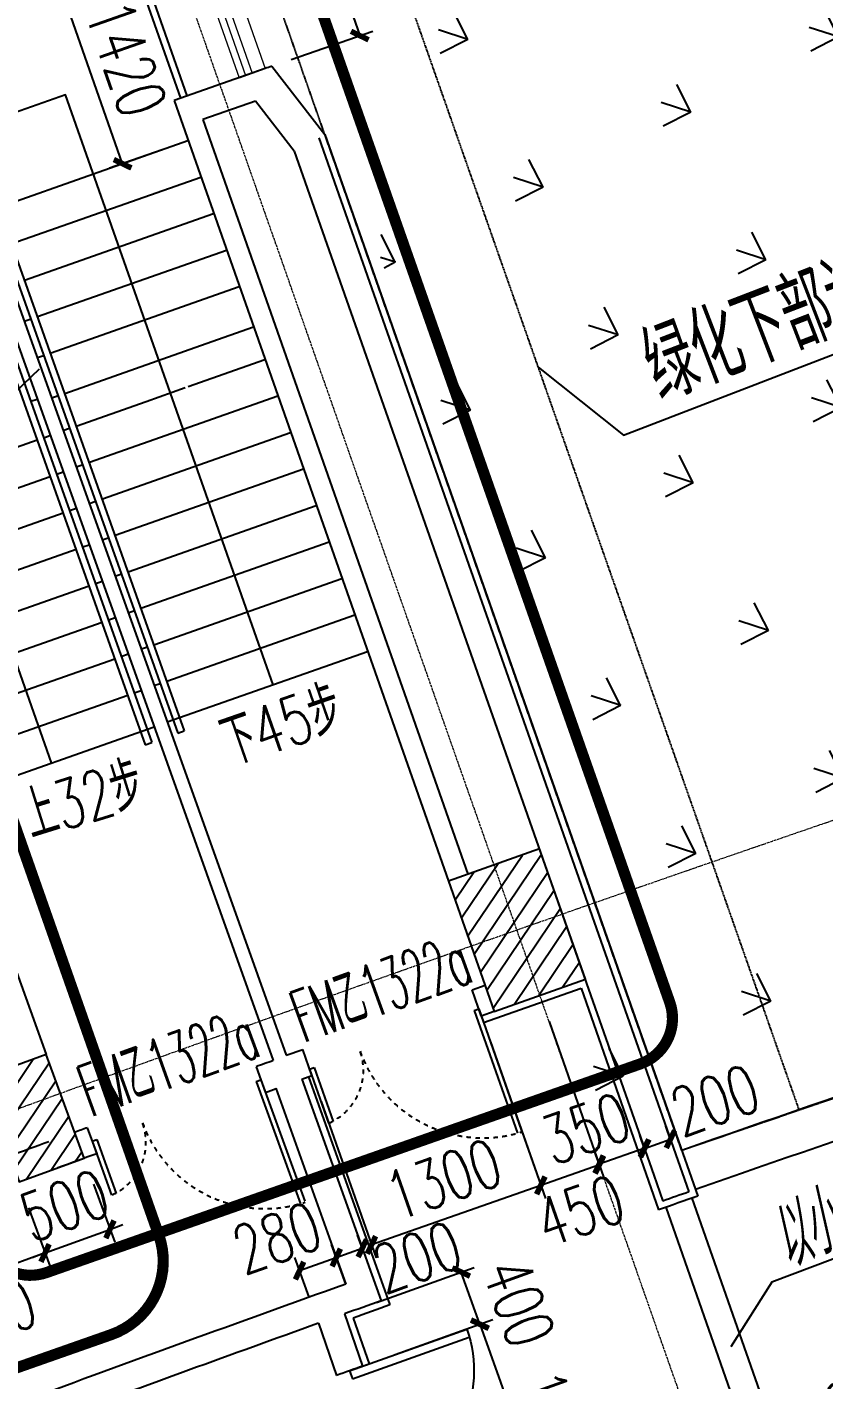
# Model space of a CAD drawing. Header units: millimetres. Extents: x -167 to 12027559, y -6694179 to 6449.
# Drawn here: x 11672898 to 11678668, y -6406279 to -6396486 of the extents above; entities that cross this region are included whole.
import ezdxf
from ezdxf.enums import TextEntityAlignment as Align

# ---------------------------------------------------------------- set-up
doc = ezdxf.new("R2010")
doc.units = ezdxf.units.MM
doc.header["$LTSCALE"] = 10
for name, pattern in [('A1-RG-AXIS$0$CENTER', [50.8, 31.75, -6.35, 6.35, -6.35]), ('A1-RI-F1$0$A1-RI-F1$0$Dash', [6, 3, -3]), ('A1-RI-F1$0$CENTER2', [1.125, 0.75, -0.125, 0.125, -0.125]), ('A1-RI-F1$0$Dash', [6, 3, -3]), ('A1-RI-F1$0$DASHED', [0.75, 0.5, -0.25]), ('A1-RI-F1$0$HIDDEN', [0.375, 0.25, -0.125])]:
    doc.linetypes.add(name, pattern=pattern)
for name, color, linetype in [('A1-RD-1F$0$A-DIMS-1：100', 1, 'Continuous'), ('A1-RD-1F$0$A-WALL', 7, 'Continuous'), ('A1-RD-1F$0$外保温', 41, 'Continuous'), ('A1-RG-AXIS$0$A-COLU-HATH', 8, 'Continuous'), ('A1-RG-AXIS$0$A-COLUMN', 7, 'Continuous'), ('A1-RI-F1$0$442 Site - clean$0$mry-green area hatch', 76, 'Continuous'), ('A1-RI-F1$0$442 Site - clean$0$mry-roads', 2, 'Continuous'), ('A1-RI-F1$0$A-DIMS-1：100', 1, 'Continuous'), ('A1-RI-F1$0$A-DOOR', 32, 'Continuous'), ('A1-RI-F1$0$A-FUZHUXIAN', 55, 'Continuous'), ('A1-RI-F1$0$A-STRS-TREA', 50, 'Continuous'), ('A1-RI-F1$0$A-SYMB', 4, 'Continuous'), ('A1-RI-F1$0$A-SYMB-150', 4, 'Continuous'), ('A1-RI-F1$0$A-SYMB-AREA', 4, 'Continuous'), ('A1-RI-F1$0$A-SYMB-NAME', 4, 'Continuous'), ('A1-RI-F1$0$A-TEXT', 4, 'Continuous'), ('A1-RI-F1$0$A-WALL', 7, 'Continuous'), ('A1-RI-F1$0$A1-RI-BF$0$A-STRS', 50, 'Continuous'), ('A1-RI-F1$0$A1-RI-BF$0$A-STRS-HRAL', 3, 'Continuous'), ('A1-RI-F1$0$A1-RI-BF$0$A-SYMB-STRS', 1, 'Continuous'), ('A1-RI-F1$0$A1-RI-F1$0$A-DOOR', 32, 'Continuous'), ('A1-RI-F1$0$A1-RI-F1$0$A-WALL', 7, 'Continuous'), ('A1-RI-F1$0$A1-RI-F1$0$an-door', 2, 'Continuous'), ('A1-RI-F1$0$G-ACCS', 7, 'Continuous'), ('A1-RI-F1$0$G-EVAC', 5, 'Continuous'), ('A1-RI-F1$0$N-SYMB-DOOR', 13, 'Continuous'), ('A1-RI-F1$0$N-SYMB-DOOR1', 13, 'Continuous'), ('A1-RI-F1$0$N-SYMB-DOOR2', 13, 'Continuous'), ('A1-RI-F1$0$外保温', 41, 'Continuous'), ('A1-RI-F1$0$道路中线_内部道路', 3, 'A1-RI-F1$0$CENTER2')]:
    doc.layers.add(name, color=color, linetype=linetype)
doc.layers.add('A1-RD-1F$0$A1-RI-F3$0$mry-interior handrail', color=4, linetype='Continuous', lineweight=9)
doc.layers.add('A1-RG-AXIS$0$A-GRID', color=1, linetype='A1-RG-AXIS$0$CENTER', lineweight=9)
doc.styles.add('A1-RD-1F$0$XD2008', font='xd-hzs.shx', dxfattribs={"width": 0.7, "bigfont": 'xd-hztxt.shx'})
doc.styles.add('A1-RI-F1$0$ECADI', font='gbeitc.shx', dxfattribs={"width": 0.7, "bigfont": 'gbcbig.shx'})
doc.styles.add('A1-RI-F1$0$ECADI-SYM', font='simplex.shx', dxfattribs={"width": 0.7, "bigfont": 'hztxt.shx'})
doc.styles.add('A1-RI-F1$0$XD2008', font='txt.shx', dxfattribs={"width": 0.7, "bigfont": 'xd-hztxt.shx'})
doc.dimstyles.new('A1-RD-1F$0$XD100$0', dxfattribs={"dimscale": 100, "dimtxt": 3.5, "dimasz": 2, "dimexe": 1, "dimexo": 2, "dimgap": 1, "dimtad": 1, "dimdec": 0, "dimdsep": 46, "dimtxsty": 'A1-RD-1F$0$XD2008', "dimblk": 'A1-RD-1F$0$_ArchTick', "dimblk1": 'A1-RD-1F$0$_ArchTick', "dimblk2": 'A1-RD-1F$0$_ArchTick', "dimsah": 1, "dimcen": 2.5, "dimclrd": 1, "dimclre": 1, "dimclrt": 4, "dimaunit": 1, "dimadec": 0, "dimazin": 0, "dimtfac": 1, "dimtdec": 0, "dimtix": 1, "dimtmove": 2, "dimatfit": 3, "dimfxl": 0, "dimtolj": 1, "dimtzin": 0, "dimarcsym": 0})
doc.dimstyles.new('A1-RI-F1$0$XD100$0', dxfattribs={"dimscale": 100, "dimtxt": 3.5, "dimasz": 2, "dimexe": 1, "dimexo": 2, "dimgap": 1, "dimtad": 1, "dimdec": 0, "dimdsep": 46, "dimtxsty": 'A1-RI-F1$0$XD2008', "dimblk1": 'A1-RI-F1$0$_ArchTick', "dimblk2": 'A1-RI-F1$0$_ArchTick', "dimsah": 1, "dimcen": 2.5, "dimclrd": 1, "dimclre": 1, "dimclrt": 4, "dimaunit": 1, "dimadec": 0, "dimazin": 0, "dimtfac": 1, "dimtdec": 0, "dimtix": 1, "dimtmove": 2, "dimatfit": 3, "dimfxl": 0, "dimtolj": 1, "dimtzin": 0, "dimarcsym": 0})

# ---------------------------------------------------------------- blocks, each defined once
blk = doc.blocks.new('A1-RI-F1$0$1500')
at = {"layer": 'A1-RI-F1$0$A-DOOR'}
for p, q in [((0, 100), (0, 850)), ((51.4, 100), (51.4, 848.2)), ((1448.6, 100), (1448.6, 848.2)), ((1500, 100), (1500, 850)), ((0, 100), (51.4, 100)), ((1500, 100), (1448.6, 100))]:
    blk.add_line(p, q, dxfattribs=at)
for centre, start, end in [((0, 100), 0, 90), ((1500, 100), 90, 180)]:
    blk.add_arc(centre, 750, start, end, dxfattribs=at)
blk = doc.blocks.new('A1-RI-F1$0$A1RUODIANJIAN')
at = {"layer": 'A1-RI-F1$0$A-SYMB-NAME', "linetype": 'ByBlock', "style": 'A1-RI-F1$0$XD2008', "width": 0.7}
blk.add_attdef('A1RUODIANJIAN', (11587156, -6438427.3), '', height=350, dxfattribs=at)
blk = doc.blocks.new('A1-RG-AXIS$0$colu')
at = {"layer": 'A1-RG-AXIS$0$A-COLU-HATH', "linetype": 'ByBlock'}
h = blk.add_hatch(dxfattribs=at)
h.set_pattern_fill('ANSI31', color=256, scale=888, angle=11, style=0)
h.set_pattern_definition([(56, (-5304, 12651), (-92.02317055, 62.0704123), [])])
h.paths.add_polyline_path([(11591264.2, -6433838.8), (11591158.5, -6433556.8), (11590222.1, -6433907.7), (11590399.9, -6434382.1)])
h.paths.add_polyline_path([(11582705.6, -6437301.3), (11582516, -6436795.2), (11581579.6, -6437146.1), (11581701, -6437474.4)])
h.paths.add_polyline_path([(11590471.6, -6449023.6), (11591079.8, -6449817.4), (11591635.4, -6449391.7), (11591027.3, -6448597.9)])
h.paths.add_polyline_path([(11597647.1, -6443800.1), (11598173.7, -6444529.9), (11598741.4, -6444120.4), (11598214.8, -6443390.5)])
h.paths.add_polyline_path([(11585545.5, -6442593.7), (11586153.7, -6443387.5), (11586709.3, -6442961.8), (11586101.2, -6442168)])
h.paths.add_polyline_path([(11592849.2, -6437150.3), (11593375.8, -6437880.2), (11593943.4, -6437470.6), (11593416.8, -6436740.7)])
h.paths.add_polyline_path([(11606394.6, -6455923.8), (11606921.2, -6456653.6), (11607488.9, -6456244), (11606962.3, -6455514.2)])
h.paths.add_polyline_path([(11601625.9, -6449314.5), (11602152.5, -6450044.4), (11602720.2, -6449634.8), (11602193.6, -6448905)])
edge = h.paths.add_edge_path()
edge.add_arc((11595249.5, -6454684.4), 425, 0, 360)
edge = h.paths.add_edge_path()
edge.add_arc((11600175.9, -6461114.9), 425, 0, 360)
h.paths.add_polyline_path([(11613306.9, -6451073.5), (11613812.4, -6451818.2), (11614391.5, -6451425.1), (11613886.1, -6450680.4)])
h.paths.add_polyline_path([(11620355.7, -6446423.7), (11620839.5, -6447182.6), (11621429.7, -6446806.3), (11620945.9, -6446047.4)])
h.paths.add_polyline_path([(11615974.2, -6439551.7), (11616458.1, -6440310.5), (11617048.3, -6439934.2), (11616564.5, -6439175.3)])
h.paths.add_polyline_path([(11608730, -6444330.1), (11609235.4, -6445074.8), (11609814.6, -6444681.6), (11609309.2, -6443937)])
h.paths.add_polyline_path([(11600306.1, -6431918.8), (11600811.6, -6432663.5), (11601390.7, -6432270.4), (11600885.3, -6431525.7)])
h.paths.add_polyline_path([(11607910.2, -6426903.7), (11608394.1, -6427662.5), (11608984.3, -6427286.2), (11608500.5, -6426527.3)])
h.paths.add_polyline_path([(11630302.3, -6423284.6), (11630692.9, -6423982.7), (11631129.2, -6423738.6), (11630738.6, -6423040.4)])
h.paths.add_polyline_path([(11626248.1, -6416039.2), (11626638.7, -6416737.4), (11627075.1, -6416493.2), (11626684.4, -6415795.1)])
h.paths.add_polyline_path([(11627535, -6441978.3), (11627996.9, -6442750.7), (11628597.7, -6442391.5), (11628135.8, -6441619.1)])
h.paths.add_polyline_path([(11634839, -6437740.8), (11635278.5, -6438526.2), (11635889.4, -6438184.4), (11635449.9, -6437399)])
h.paths.add_polyline_path([(11615655.2, -6422108.9), (11616117.1, -6422881.3), (11616717.9, -6422522.1), (11616256, -6421749.7)])
h.paths.add_polyline_path([(11619863.2, -6429146.9), (11620325, -6429919.3), (11620925.8, -6429560.1), (11620464, -6428787.6)])
h.paths.add_polyline_path([(11630859.3, -6430628.5), (11631298.8, -6431413.9), (11631909.7, -6431072.1), (11631470.2, -6430286.7)])
h.paths.add_polyline_path([(11627538.8, -6424694.4), (11627978.3, -6425479.8), (11628589.1, -6425138), (11628149.7, -6424352.6)])
h.paths.add_polyline_path([(11623352.7, -6434983.2), (11623814.5, -6435755.7), (11624415.3, -6435396.5), (11623953.5, -6434624)])
h.paths.add_polyline_path([(11623534.7, -6417538.5), (11623974.1, -6418323.9), (11624585, -6417982.1), (11624145.5, -6417196.7)])
h.paths.add_polyline_path([(11635339.1, -6420464.1), (11635755.9, -6421261.8), (11636376.3, -6420937.7), (11635959.6, -6420140)])
h.paths.add_polyline_path([(11645506.5, -6407137.9), (11645842, -6407864.2), (11645388.1, -6408073.9), (11645052.6, -6407347.6)])
h.paths.add_polyline_path([(11648218.5, -6414201.1), (11648554, -6414927.4), (11649007.9, -6414717.7), (11648672.4, -6413991.5)])
h.paths.add_polyline_path([(11649797, -6429903.6), (11650190.6, -6430712.9), (11650820.1, -6430406.7), (11650426.4, -6429597.4)])
h.paths.add_polyline_path([(11632162.7, -6412872.3), (11631542.2, -6413196.4), (11632283.1, -6414614.6), (11632903.5, -6414290.4)])
h.paths.add_polyline_path([(11648552.6, -6404922.5), (11647914.6, -6405210.5), (11648572.8, -6406668.9), (11649210.9, -6406380.9)])
h.paths.add_polyline_path([(11638487.9, -6426491.2), (11638904.6, -6427288.9), (11639525, -6426964.7), (11639108.3, -6426167.1)])
h.paths.add_polyline_path([(11646232.1, -6422574.6), (11646625.7, -6423383.9), (11647255.2, -6423077.7), (11646861.6, -6422268.4)])
h.paths.add_polyline_path([(11643257.7, -6416459.6), (11643651.4, -6417268.9), (11644280.8, -6416962.8), (11643887.2, -6416153.4)])
edge = h.paths.add_edge_path()
edge.add_arc((11640554, -6410100.5), 425, 0, 360)
h.paths.add_polyline_path([(11642261.7, -6433714.8), (11642678.5, -6434512.5), (11643298.9, -6434188.4), (11642882.2, -6433390.7)])
h.paths.add_polyline_path([(11657438.5, -6426310.3), (11657808.8, -6427130.6), (11658446.8, -6426842.6), (11658076.5, -6426022.3)])
h.paths.add_polyline_path([(11654085.6, -6418882), (11654455.8, -6419702.3), (11655093.8, -6419414.3), (11654723.6, -6418594)])
h.paths.add_polyline_path([(11659423.4, -6409140.7), (11659769.9, -6409971.3), (11660416, -6409701.8), (11660069.4, -6408871.2)])
h.paths.add_polyline_path([(11651288, -6412684.1), (11651658.2, -6413504.4), (11652296.3, -6413216.4), (11651926, -6412396.1)])
h.paths.add_polyline_path([(11672567.5, -6404094.9), (11672841.4, -6404846.5), (11673311.2, -6404675.2), (11673037.2, -6403923.6)])
h.paths.add_polyline_path([(11669749.3, -6396288.4), (11670092.2, -6397229.1), (11670561.8, -6397057.7), (11670219.1, -6396117.2)])
h.paths.add_polyline_path([(11678236.4, -6409177.5), (11678567.9, -6410121), (11679228.3, -6409889), (11678896.8, -6408945.5)])
h.paths.add_polyline_path([(11675949.4, -6402667.6), (11676280.8, -6403611.1), (11676941.3, -6403379), (11676609.8, -6402435.6)])
h.paths.add_polyline_path([(11662041.8, -6415416.4), (11662388.4, -6416247), (11663034.4, -6415977.4), (11662687.8, -6415146.8)])
h.paths.add_polyline_path([(11670094.3, -6412180.7), (11670416.9, -6413020.9), (11671070.4, -6412770), (11670747.8, -6411929.8)])
h.paths.add_polyline_path([(11656265.8, -6401573.1), (11656650.9, -6402495.9), (11657296.9, -6402226.4), (11656911.8, -6401303.5)])
h.paths.add_polyline_path([(11664718.2, -6398177.2), (11665076.6, -6399110.8), (11665730.1, -6398859.9), (11665371.7, -6397926.3)])
h.paths.add_polyline_path([(11667657.1, -6405832.5), (11667979.7, -6406672.7), (11668633.2, -6406421.8), (11668310.6, -6405581.6)])
h.paths.add_polyline_path([(11673264.6, -6395025.5), (11673596.1, -6395968.9), (11674256.5, -6395736.9), (11673925, -6394793.5)])
edge = h.paths.add_edge_path()
edge.add_arc((11681417.1, -6417175.4), 425, 0, 360)
h.paths.add_polyline_path([(11673015.3, -6419789.2), (11673337.9, -6420629.5), (11673991.4, -6420378.6), (11673668.8, -6419538.4)])
h.paths.add_polyline_path([(11665180.1, -6422937.9), (11665526.7, -6423768.5), (11666172.7, -6423499), (11665826.1, -6422668.4)])
at = {"layer": 'A1-RG-AXIS$0$A-COLUMN'}
for points in [[(11675949.4, -6402667.6), (11676280.8, -6403611.1), (11676941.3, -6403379), (11676609.8, -6402435.6)], [(11672567.5, -6404094.9), (11672841.4, -6404846.5), (11673311.2, -6404675.2), (11673037.2, -6403923.6)]]:
    blk.add_lwpolyline(points, close=True, dxfattribs=at)
blk = doc.blocks.new('A1-RG-AXIS')
at = {"layer": 'A1-RG-AXIS$0$A-GRID', "linetype": 'A1-RG-AXIS$0$CENTER', "ltscale": 0.05}
blk.add_lwpolyline([(11684567.3, -6426142.2), (11670777.5, -6386890)], dxfattribs=at)
blk.add_lwpolyline([(11682866.1, -6392336.6, 0.10373), (11569674.9, -6456283.6, 0.10373)], format="xyb", dxfattribs=at)
blk.add_arc((11778731.9, -6694178.6), 308600, 107.574373, 131.323037, dxfattribs=at)
at = {"layer": 'A1-RG-AXIS$0$A-COLU-HATH', "linetype": 'ByBlock'}
blk.add_blockref('A1-RG-AXIS$0$colu', (0, 0), dxfattribs=at)
blk = doc.blocks.new('A1-RI-F1$0$_ArchTick')
at = {"color": 0, "linetype": 'ByBlock', "const_width": 0.4}
blk.add_lwpolyline([(-0.5, -0.5), (0.5, 0.5)], dxfattribs=at)
blk = doc.blocks.new('*D240')
at = {"layer": 'A1-RI-F1$0$A-DIMS-1：100', "color": 1, "linetype": 'ByBlock', "lineweight": -2}
for p, q in [((11677558.1, -6404540.4), (11677523.7, -6404442.4)), ((11677369.4, -6404606.7), (11677335, -6404508.7)), ((11677368.1, -6404603), (11677556.8, -6404536.7))]:
    blk.add_line(p, q, dxfattribs=at)
at = {"layer": 'Defpoints', "color": 0, "linetype": 'ByBlock'}
for p in [(11677556.8, -6404536.7), (11677624.4, -6404729.1), (11677435.7, -6404795.4)]:
    blk.add_point(p, dxfattribs=at)
at = {"layer": 'A1-RI-F1$0$A-DIMS-1：100', "color": 1, "linetype": 'ByBlock', "lineweight": -2, "xscale": 100, "yscale": 100, "zscale": 100}
for p, rotation in [((11677556.8, -6404536.7), 19.35695329238144), ((11677368.1, -6404603), 199.3569532923814)]:
    blk.add_blockref('A1-RI-F1$0$_ArchTick', p, dxfattribs=dict(at, rotation=rotation))
at = {"layer": 'A1-RI-F1$0$A-DIMS-1：100', "color": 4, "linetype": 'ByBlock', "insert": (11677878.8, -6404254.8), "char_height": 350, "attachment_point": 5, "rotation": 19.35695, "style": 'A1-RI-F1$0$XD2008'}
blk.add_mtext('\\A1;200', dxfattribs=at)
blk = doc.blocks.new('A1-RD-1F$0$_ArchTick')
at = {"color": 0, "linetype": 'ByBlock', "const_width": 0.4}
blk.add_lwpolyline([(-0.5, -0.5), (0.5, 0.5)], dxfattribs=at)
blk = doc.blocks.new('*D789')
at = {"layer": 'A1-RD-1F$0$A-DIMS-1：100', "color": 1, "linetype": 'ByBlock', "lineweight": -2}
for p, q in [((11674508.5, -6395851.2), (11675099.6, -6395645.6)), ((11675005.2, -6395678.4), (11675307.4, -6396547.4)), ((11674810.7, -6396720.1), (11675401.8, -6396514.6))]:
    blk.add_line(p, q, dxfattribs=at)
at = {"layer": 'Defpoints', "color": 0, "linetype": 'ByBlock'}
for p in [(11674319.6, -6395916.9), (11675307.4, -6396547.4), (11674621.8, -6396785.8)]:
    blk.add_point(p, dxfattribs=at)
at = {"layer": 'A1-RD-1F$0$A-DIMS-1：100', "color": 1, "linetype": 'ByBlock', "lineweight": -2, "xscale": 100, "yscale": 100, "zscale": 100}
for p, rotation in [((11675005.2, -6395678.4), 109.1763386529531), ((11675307.4, -6396547.4), 289.1763386529531)]:
    blk.add_blockref('A1-RD-1F$0$_ArchTick', p, dxfattribs=dict(at, rotation=rotation))
at = {"layer": 'A1-RD-1F$0$A-DIMS-1：100', "color": 4, "linetype": 'ByBlock', "insert": (11675416, -6396022.6), "char_height": 350, "attachment_point": 5, "rotation": 289.17634, "style": 'A1-RD-1F$0$XD2008'}
blk.add_mtext('\\A1;920', dxfattribs=at)
blk = doc.blocks.new('*D641')
at = {"layer": 'A1-RI-F1$0$A-DIMS-1：100', "color": 1, "linetype": 'ByBlock', "lineweight": -2}
for p, q in [((11677372.2, -6404605.7), (11677337.8, -6404507.7)), ((11677042, -6404721.8), (11677007.6, -6404623.7)), ((11677370.9, -6404602), (11677040.7, -6404718))]:
    blk.add_line(p, q, dxfattribs=at)
at = {"layer": 'Defpoints', "color": 0, "linetype": 'ByBlock'}
for p in [(11677040.7, -6404718), (11677438.5, -6404794.4), (11677108.3, -6404910.5)]:
    blk.add_point(p, dxfattribs=at)
at = {"layer": 'A1-RI-F1$0$A-DIMS-1：100', "color": 1, "linetype": 'ByBlock', "lineweight": -2, "xscale": 100, "yscale": 100, "zscale": 100}
for p, rotation in [((11677370.9, -6404602), 19.35703132815882), ((11677040.7, -6404718), 199.3570313281588)]:
    blk.add_blockref('A1-RI-F1$0$_ArchTick', p, dxfattribs=dict(at, rotation=rotation))
at = {"layer": 'A1-RI-F1$0$A-DIMS-1：100', "color": 4, "linetype": 'ByBlock', "insert": (11676943.9, -6404459.6), "char_height": 350, "attachment_point": 5, "rotation": 19.35703, "style": 'A1-RI-F1$0$XD2008'}
blk.add_mtext('\\A1;350', dxfattribs=at)
blk = doc.blocks.new('*D660')
at = {"layer": 'A1-RI-F1$0$A-DIMS-1：100', "color": 1, "linetype": 'ByBlock', "lineweight": -2}
for p, q in [((11673407.3, -6396034.9), (11673027.3, -6396167.7)), ((11673590.2, -6397475.3), (11673121.7, -6396134.7)), ((11673875.7, -6397375.5), (11673495.8, -6397508.3))]:
    blk.add_line(p, q, dxfattribs=at)
at = {"layer": 'Defpoints', "color": 0, "linetype": 'ByBlock'}
for p in [(11673596.1, -6395968.9), (11673121.7, -6396134.7), (11674064.5, -6397309.5)]:
    blk.add_point(p, dxfattribs=at)
at = {"layer": 'A1-RI-F1$0$A-DIMS-1：100', "color": 1, "linetype": 'ByBlock', "lineweight": -2, "xscale": 100, "yscale": 100, "zscale": 100}
for p, rotation in [((11673121.7, -6396134.7), 109.2622087756659), ((11673590.2, -6397475.3), 289.262208775666)]:
    blk.add_blockref('A1-RI-F1$0$_ArchTick', p, dxfattribs=dict(at, rotation=rotation))
at = {"layer": 'A1-RI-F1$0$A-DIMS-1：100', "color": 4, "linetype": 'ByBlock', "insert": (11673615.6, -6396714.3), "char_height": 350, "attachment_point": 5, "rotation": 289.26221, "style": 'A1-RI-F1$0$XD2008'}
blk.add_mtext('\\A1;1420', dxfattribs=at)
blk = doc.blocks.new('A1-RI-F1$0$A1-RI-F1$0$进户门')
at = {"layer": 'A1-RI-F1$0$A1-RI-F1$0$A-DOOR', "linetype": 'Continuous'}
for p, q in [((0, 0), (0, -382.9)), ((1200, 3.6), (1200, -859.8))]:
    blk.add_line(p, q, dxfattribs=at)
for points in [[(0, 0), (0, -382.9)], [(0, 0), (32.3, 0)], [(32.3, 0), (32.3, -382.9)], [(1167.7, 3.6), (1167.7, -865.3)], [(1167.7, 3.6), (1200, 3.6)], [(1200, 3.6), (1200, -859.8)]]:
    blk.add_lwpolyline(points, dxfattribs=at)
at = {"layer": 'A1-RI-F1$0$A1-RI-F1$0$A-DOOR', "linetype": 'A1-RI-F1$0$A1-RI-F1$0$Dash'}
for centre, radius, start, end in [((-24.7, -1.4), 382.6, 274.24917, 0.21013), ((1229.5, 4.2), 871.7, 180.27623, 268.06031)]:
    blk.add_arc(centre, radius, start, end, dxfattribs=at)
blk = doc.blocks.new('A1-RI-F1$0$st-04-1f')
at = {"layer": 'A1-RI-F1$0$A1-RI-BF$0$A-STRS', "linetype": 'Continuous', "ltscale": 0.5}
for points in [[(11691517.5, -6410757.1), (11690067.5, -6410757.2)], [(11691517.5, -6411037.1), (11690067.5, -6411037.2)], [(11691517.5, -6411317.1), (11690067.5, -6411317.2)], [(11690017.6, -6411597.2), (11689967.6, -6411597.2)], [(11691517.6, -6411597.1), (11690067.6, -6411597.2)], [(11690017.6, -6411877.2), (11689967.6, -6411877.2)], [(11691517.6, -6411877.1), (11690067.6, -6411877.2)], [(11689819.7, -6412157.2), (11689867.6, -6412157.2)], [(11690019.8, -6412187.2), (11689969.6, -6412187.2)], [(11691154.4, -6412187.2), (11690069.8, -6412187.2)], [(11691517.6, -6412187.1), (11691154.4, -6412187.2)], [(11688323.7, -6412437.2), (11689770.7, -6412437.2)], [(11689820.7, -6412437.2), (11689867.6, -6412437.2)], [(11690017.6, -6412437.2), (11689967.6, -6412437.2)], [(11690605.1, -6412437.2), (11690067.6, -6412437.2)], [(11690905.8, -6412437.2), (11690605.1, -6412437.2)], [(11691517.6, -6412437.1), (11690929.4, -6412437.2)], [(11688326, -6412717.2), (11689771.7, -6412717.2)], [(11689821.7, -6412717.2), (11689871.8, -6412717.2)], [(11690021.8, -6412717.2), (11689971.7, -6412717.2)], [(11691517.6, -6412717.1), (11690071.8, -6412717.2)], [(11688328.3, -6412997.2), (11689772.8, -6412997.2)], [(11689822.8, -6412997.2), (11689872.9, -6412997.2)], [(11690022.8, -6412997.2), (11689972.8, -6412997.2)], [(11691517.6, -6412997.1), (11690072.8, -6412997.2)], [(11688330.6, -6413277.2), (11689773.8, -6413277.2)], [(11689823.8, -6413277.2), (11689874.1, -6413277.2)], [(11690023.8, -6413277.2), (11689974.1, -6413277.2)], [(11691517.6, -6413277.1), (11690073.8, -6413277.2)], [(11688332.9, -6413557.2), (11689774.9, -6413557.2)], [(11689824.9, -6413557.2), (11689875.2, -6413557.2)], [(11690023.9, -6413557.2), (11689974.1, -6413557.2)], [(11691517.6, -6413557.1), (11690073.9, -6413557.2)], [(11688335.2, -6413837.2), (11689775.9, -6413837.2)], [(11689825.9, -6413837.2), (11689876.4, -6413837.2)], [(11690022.7, -6413837.2), (11689975.2, -6413837.2)], [(11691517.6, -6413837.1), (11690072.6, -6413837.2)], [(11688337.5, -6414117.2), (11689773.7, -6414117.2)], [(11689823.7, -6414117.2), (11689877.5, -6414117.2)], [(11690023.4, -6414117.2), (11689975.2, -6414117.2)], [(11691517.6, -6414117.1), (11690073.4, -6414117.2)], [(11688339.8, -6414397.2), (11689774.5, -6414397.2)], [(11689824.5, -6414397.2), (11689878.7, -6414397.2)], [(11689824.5, -6414397.2), (11689879, -6414397.2)], [(11690024.2, -6414397.2), (11689975.2, -6414397.2)], [(11691517.6, -6414397.1), (11690074.2, -6414397.2)], [(11688339.8, -6414677.2), (11689879.8, -6414677.2)], [(11691517.6, -6414677.1), (11689979.8, -6414677.2)]]:
    blk.add_lwpolyline(points, dxfattribs=at)
at = {"layer": 'A1-RI-F1$0$A1-RI-BF$0$A-STRS-HRAL', "ltscale": 50}
for p, q in [((11689763, -6410657.2), (11689775.5, -6414777.9)), ((11689813.2, -6410707.2), (11689825.5, -6414777.9)), ((11690013.2, -6410707.2), (11690025.3, -6414777.2)), ((11690063, -6410657.2), (11690075.3, -6414777.2))]:
    blk.add_line(p, q, dxfattribs=at)
for points in [[(11689775.2, -6414777.9), (11689825.5, -6414777.9)], [(11690024.9, -6414777.2), (11690075.3, -6414777.2)]]:
    blk.add_lwpolyline(points, dxfattribs=at)
at = {"layer": 'A1-RI-F1$0$A1-RI-BF$0$A-SYMB-STRS', "ltscale": 50}
for points in [[(11690792.6, -6414677.2), (11690792.5, -6410149.1), (11689092.2, -6410149.1), (11689092.2, -6411892)], [(11689952.8, -6411956.6), (11689195.7, -6412301.1), (11689228.5, -6412476.3), (11689003.3, -6412191), (11689013.7, -6412384), (11688259.3, -6412727.3)], [(11689092.2, -6414677.2), (11689092.2, -6412496.4)]]:
    blk.add_lwpolyline(points, dxfattribs=at)
at = {"layer": 'A1-RI-F1$0$A1-RI-F1$0$A-WALL', "linetype": 'ByBlock'}
for p, q in [((11689862.6, -6410757.2), (11689890.8, -6417242.3)), ((11689962.5, -6410757.2), (11689990.9, -6417237.1)), ((11689990.9, -6417237.1), (11690118.2, -6417237.1)), ((11690118.2, -6417437.1), (11690118.2, -6417237.1)), ((11691418.2, -6417437.1), (11691418.2, -6417237.1)), ((11691418.2, -6417237.1), (11691518.2, -6417237.1)), ((11689841.8, -6417437.8), (11689848.4, -6418942.6)), ((11690041.8, -6417437.1), (11690118.2, -6417437.1)), ((11690041.8, -6417437.1), (11690048.4, -6418941.7)), ((11691418.2, -6417437.1), (11691518.2, -6417437.1))]:
    blk.add_line(p, q, dxfattribs=at)
at = {"layer": 'A1-RI-F1$0$A1-RI-F1$0$an-door', "xscale": 1.083333333312353, "yscale": 1.083333333312353, "zscale": 1.083333333312353, "rotation": 0.001111249331648519}
blk.add_blockref('A1-RI-F1$0$A1-RI-F1$0$进户门', (11690118.2, -6417387.5), dxfattribs=at)
blk = doc.blocks.new('*D490')
at = {"layer": 'A1-RI-F1$0$A-DIMS-1：100', "color": 1, "linetype": 'ByBlock', "lineweight": -2}
for p, q in [((11676677.4, -6403683.7), (11677075.4, -6404816.3)), ((11676253, -6403832.9), (11676651.1, -6404965.5)), ((11677042.3, -6404722), (11676617.9, -6404871.1))]:
    blk.add_line(p, q, dxfattribs=at)
at = {"layer": 'Defpoints', "color": 0, "linetype": 'ByBlock'}
for p in [(11676611, -6403495.1), (11676186.7, -6403644.2), (11676617.9, -6404871.1)]:
    blk.add_point(p, dxfattribs=at)
at = {"layer": 'A1-RI-F1$0$A-DIMS-1：100', "color": 1, "linetype": 'ByBlock', "lineweight": -2, "xscale": 100, "yscale": 100, "zscale": 100}
for p, rotation in [((11677042.3, -6404722), 19.36470610007321), ((11676617.9, -6404871.1), 199.3647061000732)]:
    blk.add_blockref('A1-RI-F1$0$_ArchTick', p, dxfattribs=dict(at, rotation=rotation))
at = {"layer": 'A1-RI-F1$0$A-DIMS-1：100', "color": 4, "linetype": 'ByBlock', "insert": (11676902.4, -6405054.2), "char_height": 350, "attachment_point": 5, "rotation": 19.36471, "style": 'A1-RI-F1$0$XD2008'}
blk.add_mtext('\\A1;450', dxfattribs=at)
blk = doc.blocks.new('*D491')
at = {"layer": 'A1-RI-F1$0$A-DIMS-1：100', "color": 1, "linetype": 'ByBlock', "lineweight": -2}
for p, q in [((11676253.2, -6403833.1), (11676651.5, -6404965.3)), ((11675026.8, -6404264.5), (11675425.2, -6405396.7)), ((11676618.3, -6404871), (11675392, -6405302.4))]:
    blk.add_line(p, q, dxfattribs=at)
at = {"layer": 'Defpoints', "color": 0, "linetype": 'ByBlock'}
for p in [(11676186.8, -6403644.4), (11674960.5, -6404075.8), (11675392, -6405302.4)]:
    blk.add_point(p, dxfattribs=at)
at = {"layer": 'A1-RI-F1$0$A-DIMS-1：100', "color": 1, "linetype": 'ByBlock', "lineweight": -2, "xscale": 100, "yscale": 100, "zscale": 100}
for p, rotation in [((11676618.3, -6404871), 19.38124886941327), ((11675392, -6405302.4), 199.3812488694132)]:
    blk.add_blockref('A1-RI-F1$0$_ArchTick', p, dxfattribs=dict(at, rotation=rotation))
at = {"layer": 'A1-RI-F1$0$A-DIMS-1：100', "color": 4, "linetype": 'ByBlock', "insert": (11675913.9, -6404827.3), "char_height": 350, "attachment_point": 5, "rotation": 19.38125, "style": 'A1-RI-F1$0$XD2008'}
blk.add_mtext('\\A1;1300', dxfattribs=at)
blk = doc.blocks.new('*D519')
at = {"layer": 'A1-RI-F1$0$A-DIMS-1：100', "color": 1, "linetype": 'ByBlock', "lineweight": -2}
for p, q in [((11675563.8, -6406095.5), (11676271.3, -6405843.1)), ((11676177.1, -6405876.7), (11676781.7, -6407572.2)), ((11676168.3, -6407790.9), (11676875.9, -6407538.6))]:
    blk.add_line(p, q, dxfattribs=at)
at = {"layer": 'Defpoints', "color": 0, "linetype": 'ByBlock'}
for p in [(11675375.4, -6406162.6), (11676781.7, -6407572.2), (11675979.9, -6407858.1)]:
    blk.add_point(p, dxfattribs=at)
at = {"layer": 'A1-RI-F1$0$A-DIMS-1：100', "color": 1, "linetype": 'ByBlock', "lineweight": -2, "xscale": 100, "yscale": 100, "zscale": 100}
for p, rotation in [((11676177.1, -6405876.7), 109.625439831578), ((11676781.7, -6407572.2), 289.625439831578)]:
    blk.add_blockref('A1-RI-F1$0$_ArchTick', p, dxfattribs=dict(at, rotation=rotation))
at = {"layer": 'A1-RI-F1$0$A-DIMS-1：100', "color": 4, "linetype": 'ByBlock', "insert": (11676738.5, -6406632.1), "char_height": 350, "attachment_point": 5, "rotation": 289.62544, "style": 'A1-RI-F1$0$XD2008'}
blk.add_mtext('\\A1;1800', dxfattribs=at)
blk = doc.blocks.new('*D520')
at = {"layer": 'A1-RI-F1$0$A-DIMS-1：100', "color": 1, "linetype": 'ByBlock', "lineweight": -2}
for p, q in [((11675428.4, -6405718.3), (11676135.4, -6405464.5)), ((11676176.5, -6405875.1), (11676041.3, -6405498.3)), ((11675563.6, -6406095.1), (11676270.6, -6405841.4))]:
    blk.add_line(p, q, dxfattribs=at)
at = {"layer": 'Defpoints', "color": 0, "linetype": 'ByBlock'}
for p in [(11676041.3, -6405498.3), (11675240.2, -6405785.8), (11675375.4, -6406162.6)]:
    blk.add_point(p, dxfattribs=at)
at = {"layer": 'A1-RI-F1$0$A-DIMS-1：100', "color": 1, "linetype": 'ByBlock', "lineweight": -2, "xscale": 100, "yscale": 100, "zscale": 100}
for p, rotation in [((11676041.3, -6405498.3), 109.7408788994326), ((11676176.5, -6405875.1), 289.7408788994326)]:
    blk.add_blockref('A1-RI-F1$0$_ArchTick', p, dxfattribs=dict(at, rotation=rotation))
at = {"layer": 'A1-RI-F1$0$A-DIMS-1：100', "color": 4, "linetype": 'ByBlock', "insert": (11676459.5, -6405719.4), "char_height": 350, "attachment_point": 5, "rotation": 289.74088, "style": 'A1-RI-F1$0$XD2008'}
blk.add_mtext('\\A1;400', dxfattribs=at)
blk = doc.blocks.new('A1-RI-F1$0$5erhfh')
at = {"layer": 'A1-RI-F1$0$A-SYMB-AREA', "style": 'A1-RI-F1$0$ECADI', "width": 0.7}
blk.add_attdef('340M2', text='', height=2.5, dxfattribs=at).set_placement((0, 1.25), align=Align.MIDDLE_LEFT)
at = {"layer": 'A1-RI-F1$0$A-SYMB-NAME', "style": 'A1-RI-F1$0$ECADI', "width": 0.7}
blk.add_attdef('CHINESENAME', (-12.292, 3.087), '', height=4.5, dxfattribs=at)
blk = doc.blocks.new('A1-RI-F1$0$进户门')
at = {"layer": 'A1-RI-F1$0$A-DOOR', "linetype": 'Continuous'}
for p, q in [((0, 0), (0, -382.9)), ((1200, 3.6), (1200, -859.8))]:
    blk.add_line(p, q, dxfattribs=at)
for points in [[(0, 0), (0, -382.9)], [(0, 0), (32.3, 0)], [(32.3, 0), (32.3, -382.9)], [(1167.7, 3.6), (1167.7, -865.3)], [(1167.7, 3.6), (1200, 3.6)], [(1200, 3.6), (1200, -859.8)]]:
    blk.add_lwpolyline(points, dxfattribs=at)
at = {"layer": 'A1-RI-F1$0$A-DOOR', "linetype": 'A1-RI-F1$0$Dash'}
for centre, radius, start, end in [((-24.7, -1.4), 382.6, 274.24917, 0.21013), ((1229.5, 4.2), 871.7, 180.27623, 268.06031)]:
    blk.add_arc(centre, radius, start, end, dxfattribs=at)
blk = doc.blocks.new('A1-RI-F1$0$mc')
at = {"layer": 'A1-RI-F1$0$N-SYMB-DOOR', "style": 'A1-RI-F1$0$ECADI-SYM', "width": 0.7}
for tag, p in [('门窗主编号1', (55.7, -311.3)), ('门窗主编号2', (667.6, -311.3))]:
    blk.add_attdef(tag, p, '', height=180, dxfattribs=at)
at = {"layer": 'A1-RI-F1$0$N-SYMB-DOOR', "style": 'A1-RI-F1$0$ECADI-SYM', "width": 0.7, "flags": 1}
for tag, p in [('洞口尺寸(宽X高)', (55.6, -717.2)), ('备注', (57.1, -921.2))]:
    blk.add_attdef(tag, p, '', height=180, dxfattribs=at)
at = {"layer": 'A1-RI-F1$0$N-SYMB-DOOR1', "style": 'A1-RI-F1$0$ECADI-SYM', "width": 0.7}
blk.add_attdef('门窗辅编号1', (55.7, -516.1), '', height=180, dxfattribs=at)
at = {"layer": 'A1-RI-F1$0$N-SYMB-DOOR2', "style": 'A1-RI-F1$0$ECADI-SYM', "width": 0.7}
blk.add_attdef('门窗辅编号2', (311.5, -516.1), '', height=180, dxfattribs=at)
blk = doc.blocks.new('*D458')
at = {"layer": 'A1-RI-F1$0$A-DIMS-1：100', "color": 1, "linetype": 'ByBlock', "lineweight": -2}
for p, q in [((11675206, -6405586.2), (11675103.6, -6405299.2)), ((11674940.2, -6405681.1), (11674837.7, -6405394)), ((11674871.3, -6405488.2), (11675137.2, -6405393.3))]:
    blk.add_line(p, q, dxfattribs=at)
at = {"layer": 'Defpoints', "color": 0, "linetype": 'ByBlock'}
for p in [(11675137.2, -6405393.3), (11675273.2, -6405774.6), (11675007.4, -6405869.4)]:
    blk.add_point(p, dxfattribs=at)
at = {"layer": 'A1-RI-F1$0$A-DIMS-1：100', "color": 1, "linetype": 'ByBlock', "lineweight": -2, "xscale": 100, "yscale": 100, "zscale": 100}
for p, rotation in [((11675137.2, -6405393.3), 19.64138081861886), ((11674871.3, -6405488.2), 199.6413808186188)]:
    blk.add_blockref('A1-RI-F1$0$_ArchTick', p, dxfattribs=dict(at, rotation=rotation))
at = {"layer": 'A1-RI-F1$0$A-DIMS-1：100', "color": 4, "linetype": 'ByBlock', "insert": (11674707.6, -6405251.6), "char_height": 350, "attachment_point": 5, "rotation": 19.64138, "style": 'A1-RI-F1$0$XD2008'}
blk.add_mtext('\\A1;280', dxfattribs=at)
blk = doc.blocks.new('*D459')
at = {"layer": 'A1-RI-F1$0$A-DIMS-1：100', "color": 1, "linetype": 'ByBlock', "lineweight": -2}
for p, q in [((11675327, -6405330.1), (11675291.9, -6405231.9)), ((11675138.5, -6405397.3), (11675103.4, -6405299.2)), ((11675137, -6405393.4), (11675325.5, -6405326.1))]:
    blk.add_line(p, q, dxfattribs=at)
at = {"layer": 'Defpoints', "color": 0, "linetype": 'ByBlock'}
for p in [(11675325.5, -6405326.1), (11675394.2, -6405518.4), (11675205.7, -6405585.7)]:
    blk.add_point(p, dxfattribs=at)
at = {"layer": 'A1-RI-F1$0$A-DIMS-1：100', "color": 1, "linetype": 'ByBlock', "lineweight": -2, "xscale": 100, "yscale": 100, "zscale": 100}
for p, rotation in [((11675325.5, -6405326.1), 19.64138081902598), ((11675137, -6405393.4), 199.641380819026)]:
    blk.add_blockref('A1-RI-F1$0$_ArchTick', p, dxfattribs=dict(at, rotation=rotation))
at = {"layer": 'A1-RI-F1$0$A-DIMS-1：100', "color": 4, "linetype": 'ByBlock', "insert": (11675723.6, -6405390.3), "char_height": 350, "attachment_point": 5, "rotation": 19.64138, "style": 'A1-RI-F1$0$XD2008'}
blk.add_mtext('\\A1;200', dxfattribs=at)
blk = doc.blocks.new('A1-RI-F1$0$A$C6B365CFD')
at = {"layer": 'A1-RI-F1$0$442 Site - clean$0$mry-green area hatch'}
h = blk.add_hatch(dxfattribs=at)
h.set_pattern_fill('GRASS', color=256, scale=1200, angle=71.94682, style=0)
h.set_pattern_definition([(161.94682, (-11520186.1, 6499236.26), (-1069.71302, -543.795965), [225, -1472.05628]), (116.94682, (-11520186.1, 6499236.3), (-1069.71302, -543.79596), [225, -975]), (206.94682, (-11520186.1, 6499236.3), (543.79596, -1069.71302), [225, -975])])
edge = h.paths.add_edge_path()
edge.add_line((105589.7, 107327.9), (108874, 100033.2))
edge.add_arc((240588.4, -192829.3), 321118.5, 109.109655, 114.215737, ccw=False)
edge.add_line((135461.5, 110593.5), (132825.3, 118146.7))
edge.add_arc((240588.4, -192829.3), 329118.5, 109.112822, 114.216304)
h = blk.add_hatch(dxfattribs=at)
h.set_pattern_fill('GRASS', color=256, scale=1200, angle=71.94682, style=0)
h.set_pattern_definition([(161.94682, (-11538107.3, 6501587.2), (-1069.71302, -543.795965), [225, -1472.05628]), (116.94682, (-11538107.3, 6501587.2), (-1069.71302, -543.79596), [225, -975]), (206.94682, (-11538107.3, 6501587.2), (543.79596, -1069.71302), [225, -975])])
h.paths.add_polyline_path([(149834.9, 108751.4), (149523.8, 111167.3, 0.022042), (149372.9, 112035.6, 0.011189), (135789, 107629.6), (139119.6, 98149.2), (138409.9, 97899.9), (138798.7, 96793.3), (142504.8, 98095.3), (141938.1, 99774.3), (150613.8, 102702.7)])
at = {"layer": 'A1-RI-F1$0$442 Site - clean$0$mry-roads', "linetype": 'A1-RI-F1$0$HIDDEN'}
blk.add_lwpolyline([(150613.8, 102702.7), (146911.7, 99466.1), (142528.8, 98024.1), (139445.8, 96965.7), (139039.8, 98121.2), (139039.8, 98121.2), (135882.9, 107107)], dxfattribs=at)
at = {"layer": 'A1-RI-F1$0$442 Site - clean$0$mry-roads'}
blk.add_arc((240588.4, -192829.3), 321118.5, 109.109655, 114.215737, dxfattribs=at)
at = {"layer": 'A1-RI-F1$0$道路中线_内部道路', "ltscale": 10}
blk.add_arc((240588.4, -192829.3), 331118.5, 95.274126, 136.563345, dxfattribs=at)
blk = doc.blocks.new('*D85')
at = {"layer": 'A1-RI-F1$0$A-DIMS-1：100', "color": 1, "linetype": 'ByBlock', "lineweight": -2}
for p, q in [((11672909.9, -6405034.4), (11673063, -6405454.3)), ((11671876.5, -6405411.1), (11672029.5, -6405831)), ((11673028.8, -6405360.4), (11671995.3, -6405737.1))]:
    blk.add_line(p, q, dxfattribs=at)
at = {"layer": 'Defpoints', "color": 0, "linetype": 'ByBlock'}
for p in [(11672841.4, -6404846.5), (11671808, -6405223.2), (11671995.3, -6405737.1)]:
    blk.add_point(p, dxfattribs=at)
at = {"layer": 'A1-RI-F1$0$A-DIMS-1：100', "color": 1, "linetype": 'ByBlock', "lineweight": -2, "xscale": 100, "yscale": 100, "zscale": 100}
for p, rotation in [((11673028.8, -6405360.4), 20.02763796714769), ((11671995.3, -6405737.1), 200.0276379671476)]:
    blk.add_blockref('A1-RI-F1$0$_ArchTick', p, dxfattribs=dict(at, rotation=rotation))
at = {"layer": 'A1-RI-F1$0$A-DIMS-1：100', "color": 4, "linetype": 'ByBlock', "insert": (11672545.4, -6405848.5), "char_height": 350, "attachment_point": 5, "rotation": 20.02764, "style": 'A1-RI-F1$0$XD2008'}
blk.add_mtext('\\A1;1100', dxfattribs=at)
blk = doc.blocks.new('*D86')
at = {"layer": 'A1-RI-F1$0$A-DIMS-1：100', "color": 1, "linetype": 'ByBlock', "lineweight": -2}
for p, q in [((11673379.7, -6404863.2), (11673532.7, -6405283.3)), ((11672909.8, -6405034.3), (11673062.8, -6405454.4)), ((11673028.6, -6405360.4), (11673498.4, -6405189.3)), ((11673498.4, -6405189.3), (11673592.4, -6405155.1)), ((11673028.6, -6405360.4), (11672934.7, -6405394.6))]:
    blk.add_line(p, q, dxfattribs=at)
at = {"layer": 'Defpoints', "color": 0, "linetype": 'ByBlock'}
for p in [(11673311.2, -6404675.2), (11672841.4, -6404846.4), (11673498.4, -6405189.3)]:
    blk.add_point(p, dxfattribs=at)
at = {"layer": 'A1-RI-F1$0$A-DIMS-1：100', "color": 1, "linetype": 'ByBlock', "lineweight": -2, "xscale": 100, "yscale": 100, "zscale": 100}
for p, rotation in [((11673498.4, -6405189.3), 200.0125619478373), ((11673028.6, -6405360.4), 20.01256194783731)]:
    blk.add_blockref('A1-RI-F1$0$_ArchTick', p, dxfattribs=dict(at, rotation=rotation))
at = {"layer": 'A1-RI-F1$0$A-DIMS-1：100', "color": 4, "linetype": 'ByBlock', "insert": (11673169.4, -6405016.5), "char_height": 350, "attachment_point": 5, "rotation": 20.01256, "style": 'A1-RI-F1$0$XD2008'}
blk.add_mtext('\\A1;500', dxfattribs=at)
blk = doc.blocks.new('*D607')
at = {"layer": 'A1-RI-F1$0$A-DIMS-1：100', "color": 1, "linetype": 'ByBlock', "lineweight": -2}
for p, q in [((11679922.4, -6406949.9), (11679712.3, -6406344.2)), ((11679745, -6406438.7), (11678205.4, -6406973)), ((11678382.7, -6407484.2), (11678172.6, -6406878.5))]:
    blk.add_line(p, q, dxfattribs=at)
at = {"layer": 'Defpoints', "color": 0, "linetype": 'ByBlock'}
for p in [(11678205.4, -6406973), (11679988, -6407138.8), (11678448.3, -6407673.1)]:
    blk.add_point(p, dxfattribs=at)
at = {"layer": 'A1-RI-F1$0$A-DIMS-1：100', "color": 1, "linetype": 'ByBlock', "lineweight": -2, "xscale": 100, "yscale": 100, "zscale": 100}
for p, rotation in [((11679745, -6406438.7), 19.13815406963613), ((11678205.4, -6406973), 199.1381540696361)]:
    blk.add_blockref('A1-RI-F1$0$_ArchTick', p, dxfattribs=dict(at, rotation=rotation))
at = {"layer": 'A1-RI-F1$0$A-DIMS-1：100', "color": 4, "linetype": 'ByBlock', "insert": (11678885, -6406446.1), "char_height": 350, "attachment_point": 5, "rotation": 19.13815, "style": 'A1-RI-F1$0$XD2008'}
blk.add_mtext('\\A1;1630', dxfattribs=at)
blk = doc.blocks.new('A1-RD-1F')
at = {"layer": 'A1-RD-1F$0$A-WALL', "linetype": 'ByBlock'}
for p, q in [((11674621.8, -6396786), (11674433.1, -6396852.1)), ((11674832, -6397384.5), (11674551.8, -6397022.4)), ((11675010, -6397287.7), (11677690.9, -6404918.4)), ((11674832, -6397384.5), (11677435.9, -6404796))]:
    blk.add_line(p, q, dxfattribs=at)
for radius, start, end in [(317391, 109.257348, 110.478508), (317191, 109.293412, 110.478406)]:
    blk.add_arc((11778724.2, -6694172.8), radius, start, end, dxfattribs=at)
at = {"layer": 'A1-RD-1F$0$A1-RI-F3$0$mry-interior handrail', "ltscale": 0.25}
for p, q in [((11674316.9, -6395917.8), (11674621.8, -6396785.8)), ((11674128.2, -6395984.1), (11674433.1, -6396852.1)), ((11674175.3, -6395967.6), (11674480.3, -6396835.5)), ((11674222.5, -6395951), (11674527.4, -6396819)), ((11674621.8, -6396786), (11674621.9, -6396786.3))]:
    blk.add_line(p, q, dxfattribs=at)
at = {"layer": 'A1-RD-1F$0$外保温'}
for p, q in [((11674671.7, -6396768.9), (11675054.5, -6397263.5)), ((11675054.5, -6397263.5), (11677754.7, -6404949)), ((11677754.7, -6404949), (11677707.5, -6404965.6))]:
    blk.add_line(p, q, dxfattribs=at)
for centre, radius, start, end in [((11778724.2, -6694172.8), 317441, 109.248339, 110.478406), ((11778557.1, -6695205.7), 316001, 109.192934, 109.202496)]:
    blk.add_arc(centre, radius, start, end, dxfattribs=at)
at = {"layer": 'A1-RD-1F$0$A-DIMS-1：100', "color": 3, "linetype": 'ByBlock'}
dim = blk.add_aligned_dim(p1=(11674319.6, -6395916.9), p2=(11674621.8, -6396785.8), distance=725.9, dimstyle='A1-RD-1F$0$XD100$0', override={"dimasz": 1}, dxfattribs=at)
dim.commit()
dim.dimension.update_dxf_attribs({"geometry": '*D789', "text_midpoint": (11675416, -6396022.6)})
blk = doc.blocks.new('A1-RI-F1')
at = {"layer": 'A1-RI-F1$0$A-DIMS-1：100', "linetype": 'ByBlock'}
blk.add_line((11677435.9, -6404796), (11677501.8, -6404984.2), dxfattribs=at)
at = {"layer": 'A1-RI-F1$0$A-FUZHUXIAN', "ltscale": 200}
for p, q in [((11674011.4, -6397000.5), (11673706.4, -6396132.3)), ((11674058.6, -6396983.9), (11673753.6, -6396115.7)), ((11678368.3, -6407435.6), (11677525.9, -6405028.7)), ((11678557.1, -6407369.5), (11677714.7, -6404962.7))]:
    blk.add_line(p, q, dxfattribs=at)
at = {"layer": 'A1-RI-F1$0$A-STRS-TREA'}
for radius, start, end in [(306700, 107.781117, 109.252021), (306400, 107.848509, 109.251917)]:
    blk.add_arc((11778764.9, -6694167.1), radius, start, end, dxfattribs=at)
at = {"layer": 'A1-RI-F1$0$A-SYMB', "linetype": 'A1-RI-F1$0$DASHED', "ltscale": 2, "const_width": 81}
for points in [[(11674269.7, -6394204.1), (11677551.6, -6403545.8, -0.414214), (11677337.4, -6403992), (11673038.7, -6405502.2, -0.414214), (11672592.6, -6405288), (11669310.7, -6395946.3, -0.414214), (11669524.9, -6395500.1), (11673823.6, -6393989.9, -0.414214)], [(11670566.5, -6395879), (11673852.4, -6405232.2, -0.414214), (11673507, -6405951.7), (11665973.6, -6408598.2, -0.414214), (11665254.1, -6408252.8), (11661968.2, -6398899.6, -0.414214), (11662313.6, -6398180.1), (11669847, -6395533.6, -0.414214)]]:
    blk.add_lwpolyline(points, format="xyb", close=True, dxfattribs=at)
at = {"layer": 'A1-RI-F1$0$A-SYMB'}
blk.add_lwpolyline([(11679763, -6405017.3), (11678289.9, -6405571), (11677993.2, -6406040.8)], dxfattribs=at)
at = {"layer": 'A1-RI-F1$0$A-SYMB-150'}
blk.add_lwpolyline([(11676600, -6398947.2), (11677216.1, -6399440.7), (11681148.9, -6397926.7)], dxfattribs=at)
at = {"layer": 'A1-RI-F1$0$A-WALL', "linetype": 'ByBlock'}
for p, q in [((11674621.8, -6396786), (11673964.3, -6397017)), ((11673964.3, -6397017), (11675949.4, -6402667.6)), ((11674551.9, -6397022.6), (11674172.1, -6397156)), ((11670561.8, -6397057.7), (11673037.2, -6403923.6)), ((11674172.1, -6397156), (11676090.9, -6402617.9)), ((11674557.3, -6404012), (11674625.1, -6404200.2)), ((11673334.7, -6404453.9), (11673402.5, -6404642)), ((11675394.1, -6405518.2), (11675461.5, -6405706.5)), ((11675195.6, -6405801.8), (11675328.2, -6406179.2)), ((11675007.4, -6405869.4), (11675140, -6406246.9))]:
    blk.add_line(p, q, dxfattribs=at)
for radius, start, end in [(308300.2, 109.7245, 109.748979), (308100.2, 109.733832, 109.748929), (308300.2, 109.990576, 110.008756), (308300.2, 110.045925, 110.101679), (308100.2, 109.990683, 110.04652), (306400, 109.254737, 109.29218), (306600, 109.73431, 110.197998), (306400, 109.696903, 109.749727), (306400, 109.787128, 110.161143), (306000, 109.750246, 109.787695)]:
    blk.add_arc((11778731.9, -6694178.6), radius, start, end, dxfattribs=at)
at = {"layer": 'A1-RI-F1$0$G-EVAC', "color": 4, "linetype": 'A1-RI-F1$0$Dash', "ltscale": 0.1}
blk.add_line((11678488.7, -6404323.1), (11674925.6, -6394181.4), dxfattribs=at)
at = {"layer": 'A1-RI-F1$0$外保温'}
for p, q in [((11676203.2, -6403691.4), (11676909.7, -6403444.1)), ((11676909.7, -6403444.1), (11677471.1, -6405047.9)), ((11676186.7, -6403644.2), (11676203.2, -6403691.4)), ((11674935.5, -6404084.6), (11675525.2, -6405736.8)), ((11675259.2, -6405832.1), (11675375.4, -6406162.6)), ((11675328.2, -6406179.2), (11675375.4, -6406162.6))]:
    blk.add_line(p, q, dxfattribs=at)
for start, end in [(109.245388, 109.301531), (109.687604, 109.74044)]:
    blk.add_arc((11778731.9, -6694178.6), 306350, start, end, dxfattribs=at)
at = {"linetype": 'ByBlock'}
blk.add_blockref('A1-RD-1F', (0, 0), dxfattribs=at)
at = {"color": 3, "linetype": 'ByBlock'}
blk.add_blockref('A1-RG-AXIS', (0, 0), dxfattribs=at)
at = {"layer": 'A1-RI-F1$0$A-DOOR'}
for name, p, xscale, yscale, zscale, rotation in [('A1-RI-F1$0$进户门', (11673369.6, -6404550.7), 1.083338242020443, 1.083338242020443, 1.083338242020443, 19.82591257028827), ('A1-RI-F1$0$1500', (11675725.6, -6407948.8), -1.199999999856021, 1.199999999854601, 1.199999999853307, 289.6254399583646)]:
    blk.add_blockref(name, p, dxfattribs=dict(at, xscale=xscale, yscale=yscale, zscale=zscale, rotation=rotation))
at = {"layer": 'A1-RI-F1$0$A-SYMB-NAME', "linetype": 'ByBlock'}
for p, rotation, values in [((-1386139.9, -4135075.4), 19.21271135582348, {'A1RUODIANJIAN': '下45步'}), ((-1305869.6, -3706789.6), 17.32580748146329, {'A1RUODIANJIAN': '上32步'})]:
    blk.add_blockref('A1-RI-F1$0$A1RUODIANJIAN', p, dxfattribs=dict(at, rotation=rotation)).add_auto_attribs(values)
at = {"layer": 'A1-RI-F1$0$A-TEXT'}
ref = blk.add_blockref('A1-RI-F1$0$5erhfh', (11679662.3, -6405284.2), dxfattribs=dict(at, xscale=99.9999999997986, yscale=99.9999999997986, zscale=99.9999999997986, rotation=23.38863887088754))
ref.add_attrib('CHINESENAME', '以小斜面过渡', (11678411.6, -6405488.8), dxfattribs={"layer": 'A1-RI-F1$0$A-SYMB-NAME', "height": 450, "rotation": 23.38864, "style": 'A1-RI-F1$0$ECADI', "width": 0.7})
at = {"layer": 'A1-RI-F1$0$A-WALL', "linetype": 'ByBlock', "rotation": 19.39043913061047}
blk.add_blockref('A1-RI-F1$0$st-04-1f', (-1482684.8, -4231811), dxfattribs=at)
at = {"layer": 'A1-RI-F1$0$G-ACCS', "linetype": 'ByBlock'}
blk.add_blockref('A1-RI-F1$0$A$C6B365CFD', (11538192.7, -6501584.3), dxfattribs=at)
at = {"layer": 'A1-RI-F1$0$N-SYMB-DOOR'}
ref = blk.add_blockref('A1-RI-F1$0$mc', (11674664.4, -6403430.5), dxfattribs=dict(at, xscale=1.499999999391586, yscale=1.499999999391587, rotation=19.86190748707463))
ref.add_attrib('门窗主编号1', 'FM乙1322a', (11674901.6, -6403841.2), dxfattribs={"height": 375, "rotation": 19.86191, "style": 'A1-RI-F1$0$ECADI-SYM', "width": 0.5})
ref = blk.add_blockref('A1-RI-F1$0$mc', (11673124, -6403967.5), dxfattribs=dict(at, xscale=1.499999999391586, yscale=1.499999999391587, rotation=19.86190748707463))
ref.add_attrib('门窗主编号1', 'FM乙1322a', (11673361.2, -6404378.3), dxfattribs={"height": 375, "rotation": 19.86191, "style": 'A1-RI-F1$0$ECADI-SYM', "width": 0.5})
at = {"layer": 'A1-RI-F1$0$A-TEXT', "style": 'A1-RI-F1$0$XD2008', "width": 0.7}
blk.add_text('绿化下部设900宽散水 ', height=525, rotation=21.05489, dxfattribs=at).set_placement((11677491.4, -6399220.2))
at = {"layer": 'A1-RI-F1$0$A-DIMS-1：100', "linetype": 'ByBlock'}
for p1, p2, distance, picture, middle in [((11674064.5, -6397309.5), (11673596.1, -6395968.9), 502.5, '*D660', (11673615.6, -6396714.3)), ((11676186.8, -6403644.4), (11674960.5, -6404075.8), 1300.3, '*D491', (11675913.9, -6404827.3)), ((11672841.4, -6404846.4), (11673311.2, -6404675.2), -547.1, '*D86', (11673169.4, -6405016.5)), ((11675375.4, -6406162.6), (11675979.9, -6407858.1), 851.2, '*D519', (11676738.5, -6406632.1)), ((11679988, -6407138.8), (11678448.3, -6407673.1), -741.1, '*D607', (11678885, -6406446.1))]:
    dim = blk.add_aligned_dim(p1=p1, p2=p2, distance=distance, dimstyle='A1-RI-F1$0$XD100$0', override={"dimasz": 1, "dimadec": 2, "dimazin": 2}, dxfattribs=at)
    dim.commit()
    dim.dimension.update_dxf_attribs({"geometry": picture, "text_midpoint": middle})
for base, p1, p2, angle, picture, middle in [((11676617.9, -6404871.1), (11676611, -6403495.1), (11676186.7, -6403644.2), 199.36471, '*D490', (11676902.4, -6405054.2)), ((11677556.8, -6404536.7), (11677435.7, -6404795.4), (11677624.4, -6404729.1), 19.35695, '*D240', (11677878.8, -6404254.8)), ((11677040.7, -6404718), (11677438.5, -6404794.4), (11677108.3, -6404910.5), 199.35703, '*D641', (11676943.9, -6404459.6)), ((11671995.3, -6405737.1), (11672841.4, -6404846.5), (11671808, -6405223.2), 200.02764, '*D85', (11672545.4, -6405848.5)), ((11675325.5, -6405326.1), (11675205.7, -6405585.7), (11675394.2, -6405518.4), 19.64138, '*D459', (11675723.6, -6405390.3)), ((11676041.3, -6405498.3), (11675375.4, -6406162.6), (11675240.2, -6405785.8), 109.74088, '*D520', (11676459.5, -6405719.4))]:
    dim = blk.add_linear_dim(base=base, p1=p1, p2=p2, angle=angle, dimstyle='A1-RI-F1$0$XD100$0', override={"dimasz": 1, "dimadec": 2, "dimazin": 2}, dxfattribs=at)
    dim.commit()
    dim.dimension.update_dxf_attribs({"geometry": picture, "text_midpoint": middle, "dimtype": 129})
dim = blk.add_linear_dim(base=(11675137.2, -6405393.3), p1=(11675007.4, -6405869.4), p2=(11675273.2, -6405774.6), angle=19.64138, text='280', dimstyle='A1-RI-F1$0$XD100$0', override={"dimasz": 1, "dimadec": 2, "dimazin": 2}, dxfattribs=at)
dim.commit()
dim.dimension.update_dxf_attribs({"geometry": '*D458', "text_midpoint": (11674707.6, -6405251.6), "dimtype": 129})

msp = doc.modelspace()

# ---------------------------------------------------------------- block references
at = {"color": 0}
msp.add_blockref('A1-RI-F1', (0, 0), dxfattribs=at)

doc.saveas('drawing.dxf')
